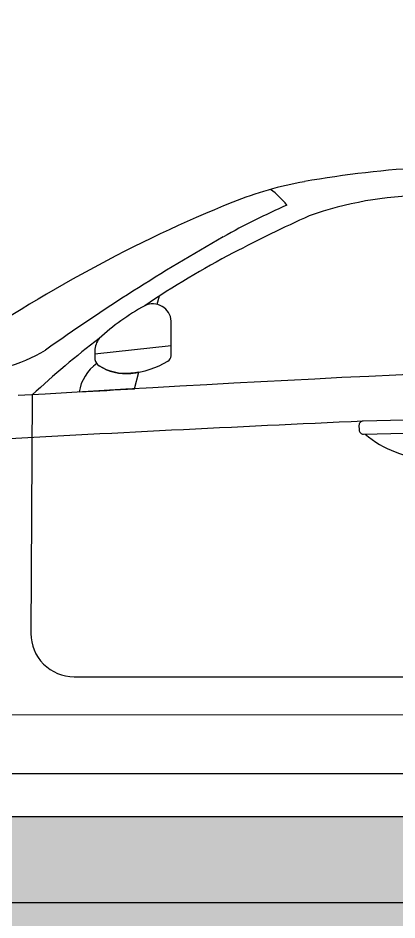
# Model space of a CAD drawing. Extents: x -3644356 to -3532817, y -18707075 to -18638610.
# Drawn here: x -3626261 to -3625380, y -18699124 to -18697027 of the extents above; entities that cross this region are included whole.
import ezdxf

# ---------------------------------------------------------------- set-up
doc = ezdxf.new("R2010")
doc.units = 0
doc.header["$LTSCALE"] = 0.5
doc.linetypes.add('CENTER2', pattern=[1.125, 0.75, -0.125, 0.125, -0.125])
for name, color, linetype in [('A-BEAM AND SLAB', 7, 'Continuous'), ('A-BEAM HATCH', 252, 'Continuous'), ('A-SLABS', 1, 'Continuous'), ('AUTO', 8, 'Continuous'), ('S-GRID', 252, 'CENTER2')]:
    doc.layers.add(name, color=color, linetype=linetype)
doc.layers.add('A-DETL-GENF', color=92, linetype='Continuous', lineweight=9)

# ---------------------------------------------------------------- blocks, each defined once
blk = doc.blocks.new('car_side')
at = {"layer": 'AUTO'}
for p, q in [((-532.9, 972.6), (-538, 953.8)), ((-682.6, 838.8), (-504.9, 858.4)), ((-827.9, 743.5), (-830.9, 188.5)), ((-730.9, 87.9), (786, 87.9)), ((-934.8, -0.7), (934.8, 0.7))]:
    blk.add_line(p, q, dxfattribs=at)
for points in [[(-504.9, 915, 0.533921), (-566.5, 950.4, 0.062056), (-672.3, 874.4, 0.156737), (-682.6, 845.7), (-682.6, 825.5, 0.189074), (-672.6, 810.9, 0.169647), (-598.9, 793.3, 0.108186), (-512.5, 821.8, 0.224301), (-504.9, 833.7)], [(-580.3, 796.1, -0.021866), (-598.7, 793.4, -0.170193), (-672.6, 810.9, -0.076396), (-678, 815.9, 0.202939), (-719, 750.1, -0.000499), (-590.6, 757.5)], [(204.9, 678.8, 0.414214), (194.7, 688.6), (-58.8, 682.2, 0.414214), (-68.5, 671.9), (-68.2, 661.7, 0.414214), (-58, 652), (195.4, 658.4, 0.414214), (205.2, 668.6)]]:
    blk.add_lwpolyline(points, format="xyb", close=True, dxfattribs=at)
for centre, radius, start, end in [((212, -1047.7), 2322.9, 93.0234, 100.0997), ((-49.1, 418.1), 833.9, 100.0997, 112.0148), ((-412.7, 1040.5), 227.9, 39.2072, 52.4646), ((91.9, 380.7), 826.3, 90.6897, 109.5231), ((861.8, -1834.7), 3264, 112.0148, 124.9384), ((384.5, -241.4), 1555.1, 113.5172, 119.6048), ((1146.9, -1794.8), 3240.3, 114.2553, 117.7249), ((2027.3, -3132.7), 4880.6, 119.6048, 125.3607), ((658.7, -865.9), 2191, 117.7249, 124.0036), ((658.7, -865.9), 2191, 127.4086, 132.7275), ((-1005.6, 1202.7), 411.8, 286.1213, 300.4068), ((3092, -63594), 64456.8, 91.728383, 93.516074), ((4000.7, -88991.3), 89765.3, 92.592, 93.161136), ((100.7, 834), 239, 229.5961, 268.7806), ((-730.9, 187.9), 100, 179.6896, 270)]:
    blk.add_arc(centre, radius, start, end, dxfattribs=at)

msp = doc.modelspace()

# ---------------------------------------------------------------- hatches: boundary and pattern name
at = {"layer": 'A-BEAM HATCH'}
h = msp.add_hatch(color=256, dxfattribs=at)
h.dxf.hatch_style = 1
h.paths.add_polyline_path([(-3584327.1, -18698883.8), (-3628427.1, -18698883.8), (-3628427.1, -18699083.8), (-3584327.1, -18699083.8)])
at = {"layer": 'A-DETL-GENF'}
h = msp.add_hatch(dxfattribs=at)
h.set_pattern_fill('EARTH', color=252, scale=100)
h.set_pattern_definition([(0, (618900.1, 22146.6), (635, 635), [635, -635]), (0, (618900.1, 22384.7), (635, 635), [635, -635]), (0, (618900.1, 22622.84), (635, 635), [635, -635]), (90, (618979.5, 22702.2), (-635, 635), [635, -635]), (90, (619217.6, 22702.2), (-635, 635), [635, -635]), (90, (619455.75, 22702.2), (-635, 635), [635, -635])])
h.paths.add_polyline_path([(-3584327.1, -18694733.8), (-3577967, -18694733.8), (-3576967, -18694933.8), (-3576967, -18699833.5), (-3630646.7, -18699833.5), (-3630646.7, -18694733.8), (-3628427.1, -18694733.8), (-3628427.1, -18699083.8), (-3584327.1, -18699083.8)])

# ---------------------------------------------------------------- linework, layer by layer
at = {"layer": 'A-BEAM AND SLAB'}
for p, q in [((-3628227.1, -18698883.8), (-3584527.1, -18698883.8)), ((-3628427.1, -18699083.8), (-3584327.1, -18699083.8))]:
    msp.add_line(p, q, dxfattribs=at)
at = {"layer": 'A-SLABS'}
msp.add_line((-3628227.1, -18698783.8), (-3584527.1, -18698783.8), dxfattribs=at)
at = {"layer": 'S-GRID', "ltscale": 5000}
msp.add_line((-3637473.2, -18698783.8), (-3576280.1, -18698783.8), dxfattribs=at)

# ---------------------------------------------------------------- block references
at = {"layer": 'AUTO'}
msp.add_blockref('car_side', (-3625400, -18698646.5), dxfattribs=at)

doc.saveas('drawing.dxf')
